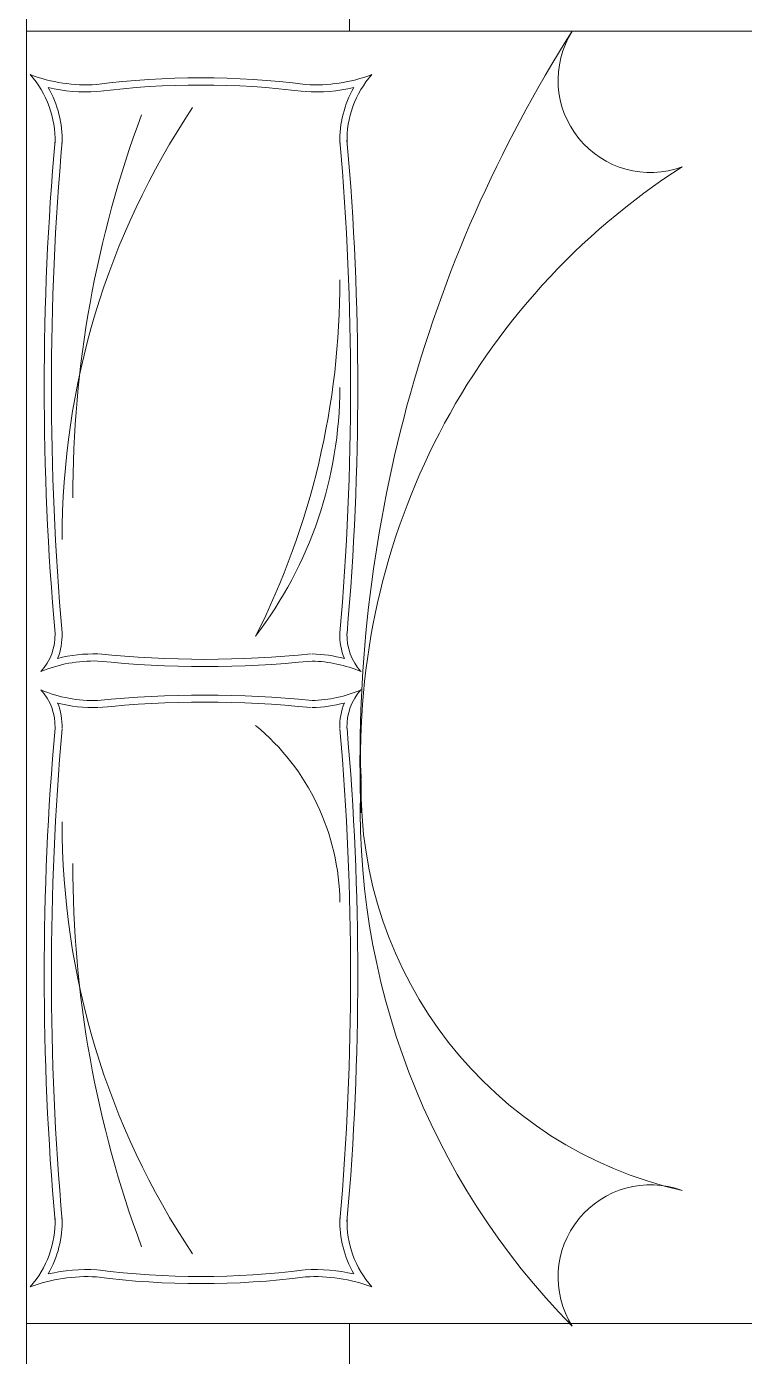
# Model space of a CAD drawing. Extents: x 72956 to 162056, y -6841 to 35159.
# Drawn here: x 85001 to 86001, y 7943 to 9795 of the extents above; entities that cross this region are included whole.
import ezdxf

# ---------------------------------------------------------------- set-up
doc = ezdxf.new("R2010")
doc.units = 0
doc.header["$LTSCALE"] = 1000
doc.header["$MEASUREMENT"] = 0
doc.layers.add('-厨卫', color=154, linetype='CONTINUOUS')
doc.layers.add('-家具', color=44, linetype='CONTINUOUS', lineweight=9)

# ---------------------------------------------------------------- blocks, each defined once
blk = doc.blocks.new('bb')
at = {"layer": '-家具'}
for p, q in [((174473.2, 97456.5, 174879.8), (174473.2, 98006.5, 174879.8)), ((174923.2, 98006.5, 174879.8), (174923.2, 97456.5, 174879.8)), ((174923.2, 98006.5, 174879.8), (174923.2, 97456.5, 174879.8)), ((174923.2, 97456.5, 174879.8), (174473.2, 97456.5, 174879.8)), ((176423.2, 97456.5, 174879.8), (174473.2, 97456.5, 174879.8)), ((174923.2, 97456.5, 174879.8), (174473.2, 97456.5, 174879.8)), ((176423.2, 97456.5, 174879.8), (174473.2, 97456.5, 174879.8)), ((174473.2, 97456.5, 174879.8), (174473.2, 95656.5, 174879.8)), ((174923.2, 97456.5, 174879.8), (174473.2, 97456.5, 174879.8)), ((174923.2, 95656.5, 174879.8), (174473.2, 95656.5, 174879.8)), ((176423.2, 95656.5, 174879.8), (174473.2, 95656.5, 174879.8)), ((176423.2, 95656.5, 174879.8), (174473.2, 95656.5, 174879.8)), ((174473.2, 95656.5, 174879.8), (174473.2, 95106.5, 174879.8)), ((174923.2, 95656.5, 174879.8), (174473.2, 95656.5, 174879.8)), ((174923.2, 95106.5, 174879.8), (174923.2, 95656.5, 174879.8)), ((174923.2, 95106.5, 174879.8), (174923.2, 95656.5, 174879.8))]:
    blk.add_line(p, q, dxfattribs=at)
for centre, radius, start, end in [((176829.2, 96441.3, 174879.8), 1891.5, 147.5385, 182.2295), ((176829.2, 96441.3, 174879.8), 1891.5, 147.5385, 182.2295), ((175342.2, 97388.3, 174879.8), 128.5, 147.9527, 290.2034), ((175342.2, 97388.3, 174879.8), 128.5, 147.9527, 290.2034), ((174375.4, 97304.8, 174879.8), 137.5, 358.4473, 41.5839), ((174557, 97607, 174879.8), 225.2, 249.515, 273.4755), ((174375.4, 97304.8, 174879.8), 137.5, 358.4473, 41.5839), ((174557, 97607, 174879.8), 225.2, 249.515, 273.4755), ((174716.2, 96251.2, 174879.8), 1140.4, 82.668, 97.332), ((174716.2, 96251.2, 174879.8), 1140.4, 82.668, 97.332), ((174875.4, 97607, 174879.8), 225.2, 266.5245, 290.485), ((174875.4, 97607, 174879.8), 225.2, 266.5245, 290.485), ((175057.1, 97304.8, 174879.8), 137.5, 138.4161, 181.5527), ((175057.1, 97304.8, 174879.8), 137.5, 138.4161, 181.5527), ((174375.4, 97304.8, 174879.8), 147.4, 358.4473, 29.8513), ((174557, 97607, 174879.8), 235.1, 256.7699, 273.4755), ((174375.4, 97304.8, 174879.8), 147.4, 358.4473, 29.8513), ((174557, 97607, 174879.8), 235.1, 256.7699, 273.4755), ((174716.2, 96251.2, 174879.8), 1130.4, 82.668, 97.332), ((174716.2, 96251.2, 174879.8), 1130.4, 82.668, 97.332), ((174875.4, 97607, 174879.8), 235.1, 266.5245, 283.2301), ((174875.4, 97607, 174879.8), 235.1, 266.5245, 283.2301), ((175057.1, 97304.8, 174879.8), 147.4, 150.1487, 181.5527), ((175057.1, 97304.8, 174879.8), 147.4, 150.1487, 181.5527), ((175603, 96750.6, 174879.8), 1080.2, 146.2863, 180.1102), ((175603, 96750.6, 174879.8), 1080.2, 146.2863, 180.1102), ((176058.2, 96809.1, 174879.8), 1520.5, 159.5604, 180.098), ((176058.2, 96809.1, 174879.8), 1520.5, 159.5604, 180.098), ((178416.3, 96961, 174879.8), 3918.5, 174.9672, 185.0243), ((178416.3, 96961, 174879.8), 3918.5, 174.9672, 185.0243), ((178416.3, 96961, 174879.8), 3908.5, 174.9669, 185.0247), ((178416.3, 96961, 174879.8), 3908.5, 174.9669, 185.0247), ((171016.2, 96961, 174879.8), 3908.5, 354.9753, 5.0331), ((171016.2, 96961, 174879.8), 3908.5, 354.9753, 5.0331), ((171016.2, 96961, 174879.8), 3918.5, 354.9757, 5.0328), ((171016.2, 96961, 174879.8), 3918.5, 354.9757, 5.0328), ((175914.6, 96447, 174879.8), 976, 122.7543, 182.3943), ((175914.6, 96447, 174879.8), 976, 122.7543, 182.3943), ((173813.2, 97107.5, 174879.8), 1096.5, 333.243, 0.1409), ((174338.6, 96960.7, 174879.8), 571, 322.5983, 359.9508), ((174437.1, 96615.5, 174879.8), 75.8, 317.8595, 1.8012), ((174437.1, 96615.5, 174879.8), 75.8, 317.8595, 1.8012), ((174437.1, 96615.5, 174879.8), 85.7, 337.5713, 1.8012), ((174437.1, 96615.5, 174879.8), 85.7, 337.5713, 1.8012), ((174995.3, 96615.5, 174879.8), 85.7, 178.1988, 202.4287), ((174995.3, 96615.5, 174879.8), 85.7, 178.1988, 202.4287), ((174995.3, 96615.5, 174879.8), 75.8, 178.1988, 222.1405), ((174995.3, 96615.5, 174879.8), 75.8, 178.1988, 222.1405), ((174566.9, 96387.8, 174879.8), 201.5, 88.3923, 104.5516), ((174566.9, 96387.8, 174879.8), 201.5, 88.3923, 104.5516), ((174721.6, 98038.6, 174879.8), 1456.9, 264.1588, 275.8412), ((174721.6, 98038.6, 174879.8), 1456.9, 264.1588, 275.8412), ((174865.5, 96387.8, 174879.8), 201.5, 75.4484, 88.3923), ((174865.5, 96387.8, 174879.8), 201.5, 75.4484, 88.3923), ((174566.9, 96387.8, 174879.8), 191.6, 88.3923, 112.6023), ((174566.9, 96387.8, 174879.8), 191.6, 88.3923, 112.6023), ((174721.6, 98038.6, 174879.8), 1466.9, 264.1588, 275.8412), ((174721.6, 98038.6, 174879.8), 1466.9, 264.1588, 275.8412), ((174865.5, 96387.8, 174879.8), 191.6, 67.3977, 88.3923), ((174865.5, 96387.8, 174879.8), 191.6, 67.3977, 88.3923), ((174437.1, 96488.3, 174879.8), 75.8, 358.1988, 42.1405), ((174566.9, 96715.9, 174879.8), 191.6, 247.3977, 271.6077), ((174437.1, 96488.3, 174879.8), 75.8, 358.1988, 42.1405), ((174566.9, 96715.9, 174879.8), 191.6, 247.3977, 271.6077), ((174721.6, 95065.1, 174879.8), 1466.9, 84.1588, 95.8412), ((174721.6, 95065.1, 174879.8), 1466.9, 84.1588, 95.8412), ((174865.5, 96715.9, 174879.8), 191.6, 271.6077, 292.6023), ((174865.5, 96715.9, 174879.8), 191.6, 271.6077, 292.6023), ((174995.3, 96488.3, 174879.8), 75.8, 137.8595, 181.8012), ((174995.3, 96488.3, 174879.8), 75.8, 137.8595, 181.8012), ((174437.1, 96488.3, 174879.8), 85.7, 358.1988, 22.4287), ((174566.9, 96715.9, 174879.8), 201.5, 255.4484, 271.6077), ((174437.1, 96488.3, 174879.8), 85.7, 358.1988, 22.4287), ((174566.9, 96715.9, 174879.8), 201.5, 255.4484, 271.6077), ((174721.6, 95065.1, 174879.8), 1456.9, 84.1588, 95.8412), ((174721.6, 95065.1, 174879.8), 1456.9, 84.1588, 95.8412), ((174865.5, 96715.9, 174879.8), 201.5, 271.6077, 284.5516), ((174865.5, 96715.9, 174879.8), 201.5, 271.6077, 284.5516), ((174995.3, 96488.3, 174879.8), 85.7, 157.5713, 181.8012), ((174995.3, 96488.3, 174879.8), 85.7, 157.5713, 181.8012), ((178416.3, 96142.7, 174879.8), 3918.5, 174.9757, 185.0328), ((178416.3, 96142.7, 174879.8), 3918.5, 174.9757, 185.0328), ((178416.3, 96142.7, 174879.8), 3908.5, 174.9753, 185.0331), ((178416.3, 96142.7, 174879.8), 3908.5, 174.9753, 185.0331), ((174585.1, 96239.9, 174879.8), 324.6, 0.6266, 50.3356), ((174585.1, 96239.9, 174879.8), 324.6, 0.6266, 50.3356), ((171016.2, 96142.7, 174879.8), 3908.5, 354.9669, 5.0247), ((171016.2, 96142.7, 174879.8), 3908.5, 354.9669, 5.0247), ((171016.2, 96142.7, 174879.8), 3918.5, 354.9672, 5.0243), ((171016.2, 96142.7, 174879.8), 3918.5, 354.9672, 5.0243), ((175965.7, 96374, 174879.8), 1027.7, 177.3251, 224.5436), ((175965.7, 96374, 174879.8), 1027.7, 177.3251, 224.5436), ((175513.3, 96401.7, 174879.8), 574, 178.8243, 257.2409), ((175513.3, 96401.7, 174879.8), 574, 178.8243, 257.2409), ((175603, 96353.1, 174879.8), 1080.2, 179.8898, 213.7137), ((175603, 96353.1, 174879.8), 1080.2, 179.8898, 213.7137), ((176058.2, 96294.6, 174879.8), 1520.5, 179.902, 200.4396), ((176058.2, 96294.6, 174879.8), 1520.5, 179.902, 200.4396), ((175342.2, 95721.3, 174879.8), 128.5, 69.7966, 212.0473), ((175342.2, 95721.3, 174879.8), 128.5, 69.7966, 212.0473), ((174375.4, 95799, 174879.8), 137.5, 318.4161, 1.5527), ((174375.4, 95799, 174879.8), 137.5, 318.4161, 1.5527), ((174375.4, 95799, 174879.8), 147.4, 330.1487, 1.5527), ((174375.4, 95799, 174879.8), 147.4, 330.1487, 1.5527), ((175057.1, 95799, 174879.8), 147.4, 178.4473, 209.8513), ((175057.1, 95799, 174879.8), 147.4, 178.4473, 209.8513), ((175057.1, 95799, 174879.8), 137.5, 178.4473, 221.5839), ((175057.1, 95799, 174879.8), 137.5, 178.4473, 221.5839), ((174557, 95496.8, 174879.8), 225.2, 86.5245, 110.485), ((174557, 95496.8, 174879.8), 225.2, 86.5245, 110.485), ((174557, 95496.8, 174879.8), 235.1, 86.5245, 103.2301), ((174557, 95496.8, 174879.8), 235.1, 86.5245, 103.2301), ((174716.2, 96852.6, 174879.8), 1140.4, 262.668, 277.332), ((174716.2, 96852.6, 174879.8), 1140.4, 262.668, 277.332), ((174716.2, 96852.6, 174879.8), 1130.4, 262.668, 277.332), ((174716.2, 96852.6, 174879.8), 1130.4, 262.668, 277.332), ((174875.4, 95496.8, 174879.8), 235.1, 76.7699, 93.4755), ((174875.4, 95496.8, 174879.8), 235.1, 76.7699, 93.4755), ((174875.4, 95496.8, 174879.8), 225.2, 69.515, 93.4755), ((174875.4, 95496.8, 174879.8), 225.2, 69.515, 93.4755)]:
    blk.add_arc(centre, radius, start, end, dxfattribs=at)
blk = doc.blocks.new('A-6家具1')
at = {"layer": '-家具'}
blk.add_blockref('bb', (-89472.5, 7246.6, -174879.8), dxfattribs=at)

msp = doc.modelspace()

# ---------------------------------------------------------------- block references
at = {"layer": '-厨卫'}
msp.add_blockref('A-6家具1', (0, -94914.713), dxfattribs=at)

doc.saveas('drawing.dxf')
